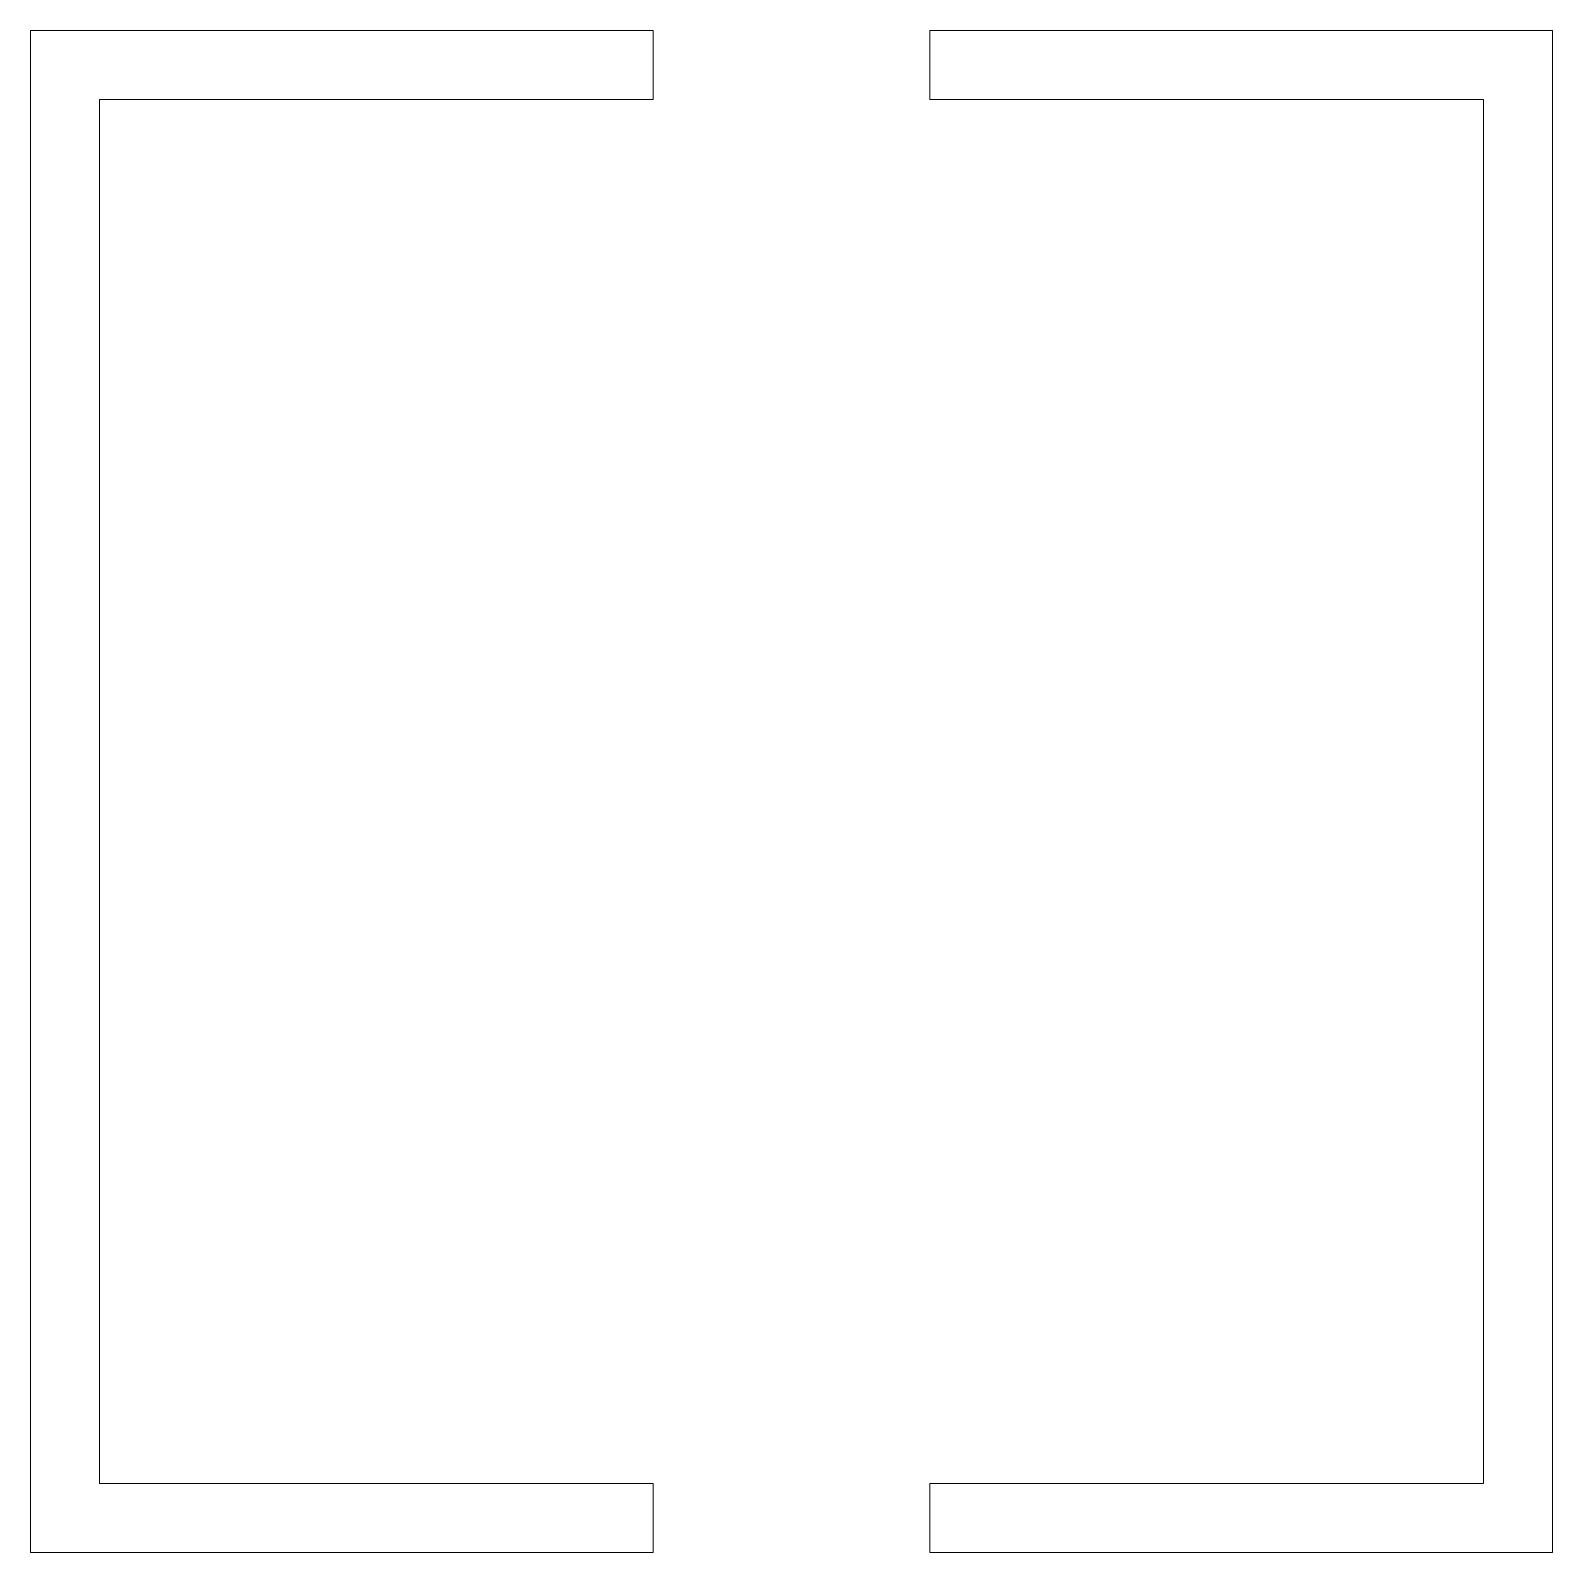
# Model space of a CAD drawing. Header units: inches. Extents: x 0 to 5.5, y 0 to 5.5.
import ezdxf

# ---------------------------------------------------------------- set-up
doc = ezdxf.new("R2010")
doc.units = ezdxf.units.IN
doc.header["$MEASUREMENT"] = 0

msp = doc.modelspace()

# ---------------------------------------------------------------- linework, layer by layer
at = {"color": 7, "linetype": 'Continuous', "lineweight": 15}
for p, q in [((2.25, 5.5), (0, 5.5)), ((0, 5.5), (0, 0)), ((2.25, 5.25), (2.25, 5.5)), ((3.25, 5.5), (3.25, 5.25)), ((5.5, 5.5), (3.25, 5.5)), ((5.5, 0), (5.5, 5.5)), ((0.25, 5.25), (2.25, 5.25)), ((0.25, 0.25), (0.25, 5.25)), ((3.25, 5.25), (5.25, 5.25)), ((5.25, 5.25), (5.25, 0.25)), ((2.25, 0.25), (0.25, 0.25)), ((2.25, 0), (2.25, 0.25)), ((3.25, 0.25), (3.25, 0)), ((5.25, 0.25), (3.25, 0.25)), ((0, 0), (2.25, 0)), ((3.25, 0), (5.5, 0))]:
    msp.add_line(p, q, dxfattribs=at)

doc.saveas('drawing.dxf')
